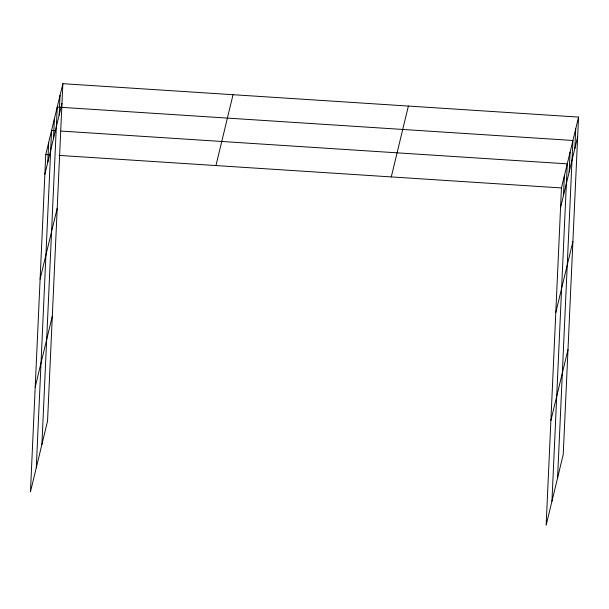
<?xml version="1.0" encoding="UTF-8"?>
<svg xmlns="http://www.w3.org/2000/svg" width="609" height="609" viewBox="0 0 609 609"><rect width="100%" height="100%" fill="white"/><g stroke="black" fill="none" stroke-linecap="round" stroke-linejoin="round"><path stroke-width="0.91" d="M62.864 83.684L45.766 154.541L30.45 491.912L47.548 421.055L62.864 83.684L578.55 117.088L563.234 454.459L546.136 525.316L561.452 187.945L578.55 117.088M47.784 162.23L48.674 142.498M36.266 467.819L51.582 130.448L55.366 130.691M53.508 138.494L54.407 118.763M41.907 444.441L57.223 107.07L572.909 140.473L557.585 477.844M59.149 115.109L60.047 95.377M563.462 195.626L564.36 175.894M551.944 501.222L567.268 163.851L61.037 131.064M569.194 171.89L570.085 152.159M574.835 148.512L575.726 128.781M44.876 174.273L61.973 103.416M40.11 279.089L57.208 208.24M35.208 387.088L52.305 316.238M215.944 165.564L233.041 94.707M391.275 176.922L408.373 106.065M560.554 207.677L577.652 136.819M555.796 312.493L572.894 241.644M550.894 420.492L567.991 349.642M45.766 154.541L50.494 154.846M59.004 155.394L561.452 187.945"/></g></svg>
